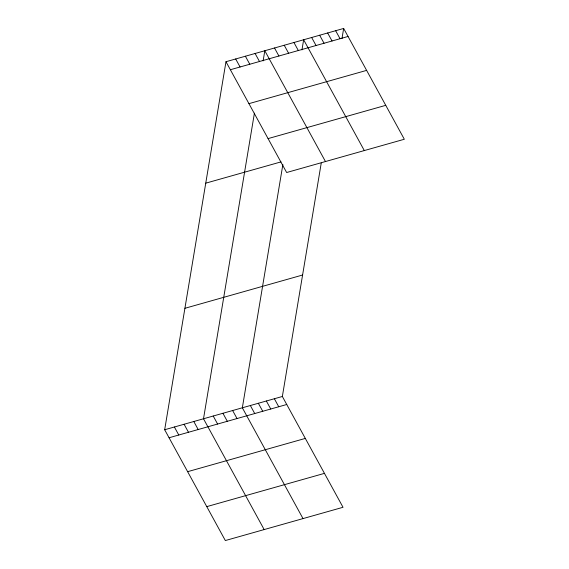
<?xml version="1.0" encoding="UTF-8"?>
<svg xmlns="http://www.w3.org/2000/svg" width="569" height="569" viewBox="0 0 569 569"><rect width="100%" height="100%" fill="white"/><g stroke="black" fill="none" stroke-linecap="round" stroke-linejoin="round"><path stroke-width="0.85" d="M321.236 163.068L282.359 396.479L343.022 507.285L225.338 540.55L164.676 429.744L225.978 61.715L343.662 28.45L404.324 139.256L286.641 172.521L225.978 61.715M254.414 113.153L203.51 418.77L264.172 529.575M263.127 60.862L264.813 50.741L325.475 161.546M282.871 164.505L242.344 407.788L303.007 518.594M301.961 49.88L303.647 39.759L364.316 150.565M341.976 38.571L343.662 28.45M230.367 69.731L348.05 36.466M248.938 103.65L366.621 70.385M268.07 138.601L385.754 105.336M205.75 183.168L280.994 161.895M184.904 308.298L302.587 275.026M164.676 429.744L282.359 396.479M169.064 437.76L286.748 404.495M187.635 471.68L305.318 438.415M206.767 506.63L324.451 473.365M335.66 30.712L340.049 38.728M327.659 32.974L332.047 40.989M319.657 35.235L324.046 43.251M311.656 37.497L316.044 45.513M293.938 42.504L298.327 50.52M284.23 45.25L288.618 53.266M274.521 47.995L278.91 56.011M255.104 53.486L259.492 61.502M245.395 56.224L249.784 64.247M235.687 58.97L240.075 66.986M274.358 398.741L278.746 406.757M266.356 401.003L270.744 409.019M258.347 403.265L262.743 411.28M250.346 405.526L254.734 413.542M232.636 410.534L237.024 418.549M222.927 413.279L227.316 421.295M213.219 416.024L217.607 424.04M193.801 421.508L198.19 429.531M184.093 424.254L188.481 432.269M174.384 426.999L178.773 435.015"/></g></svg>
